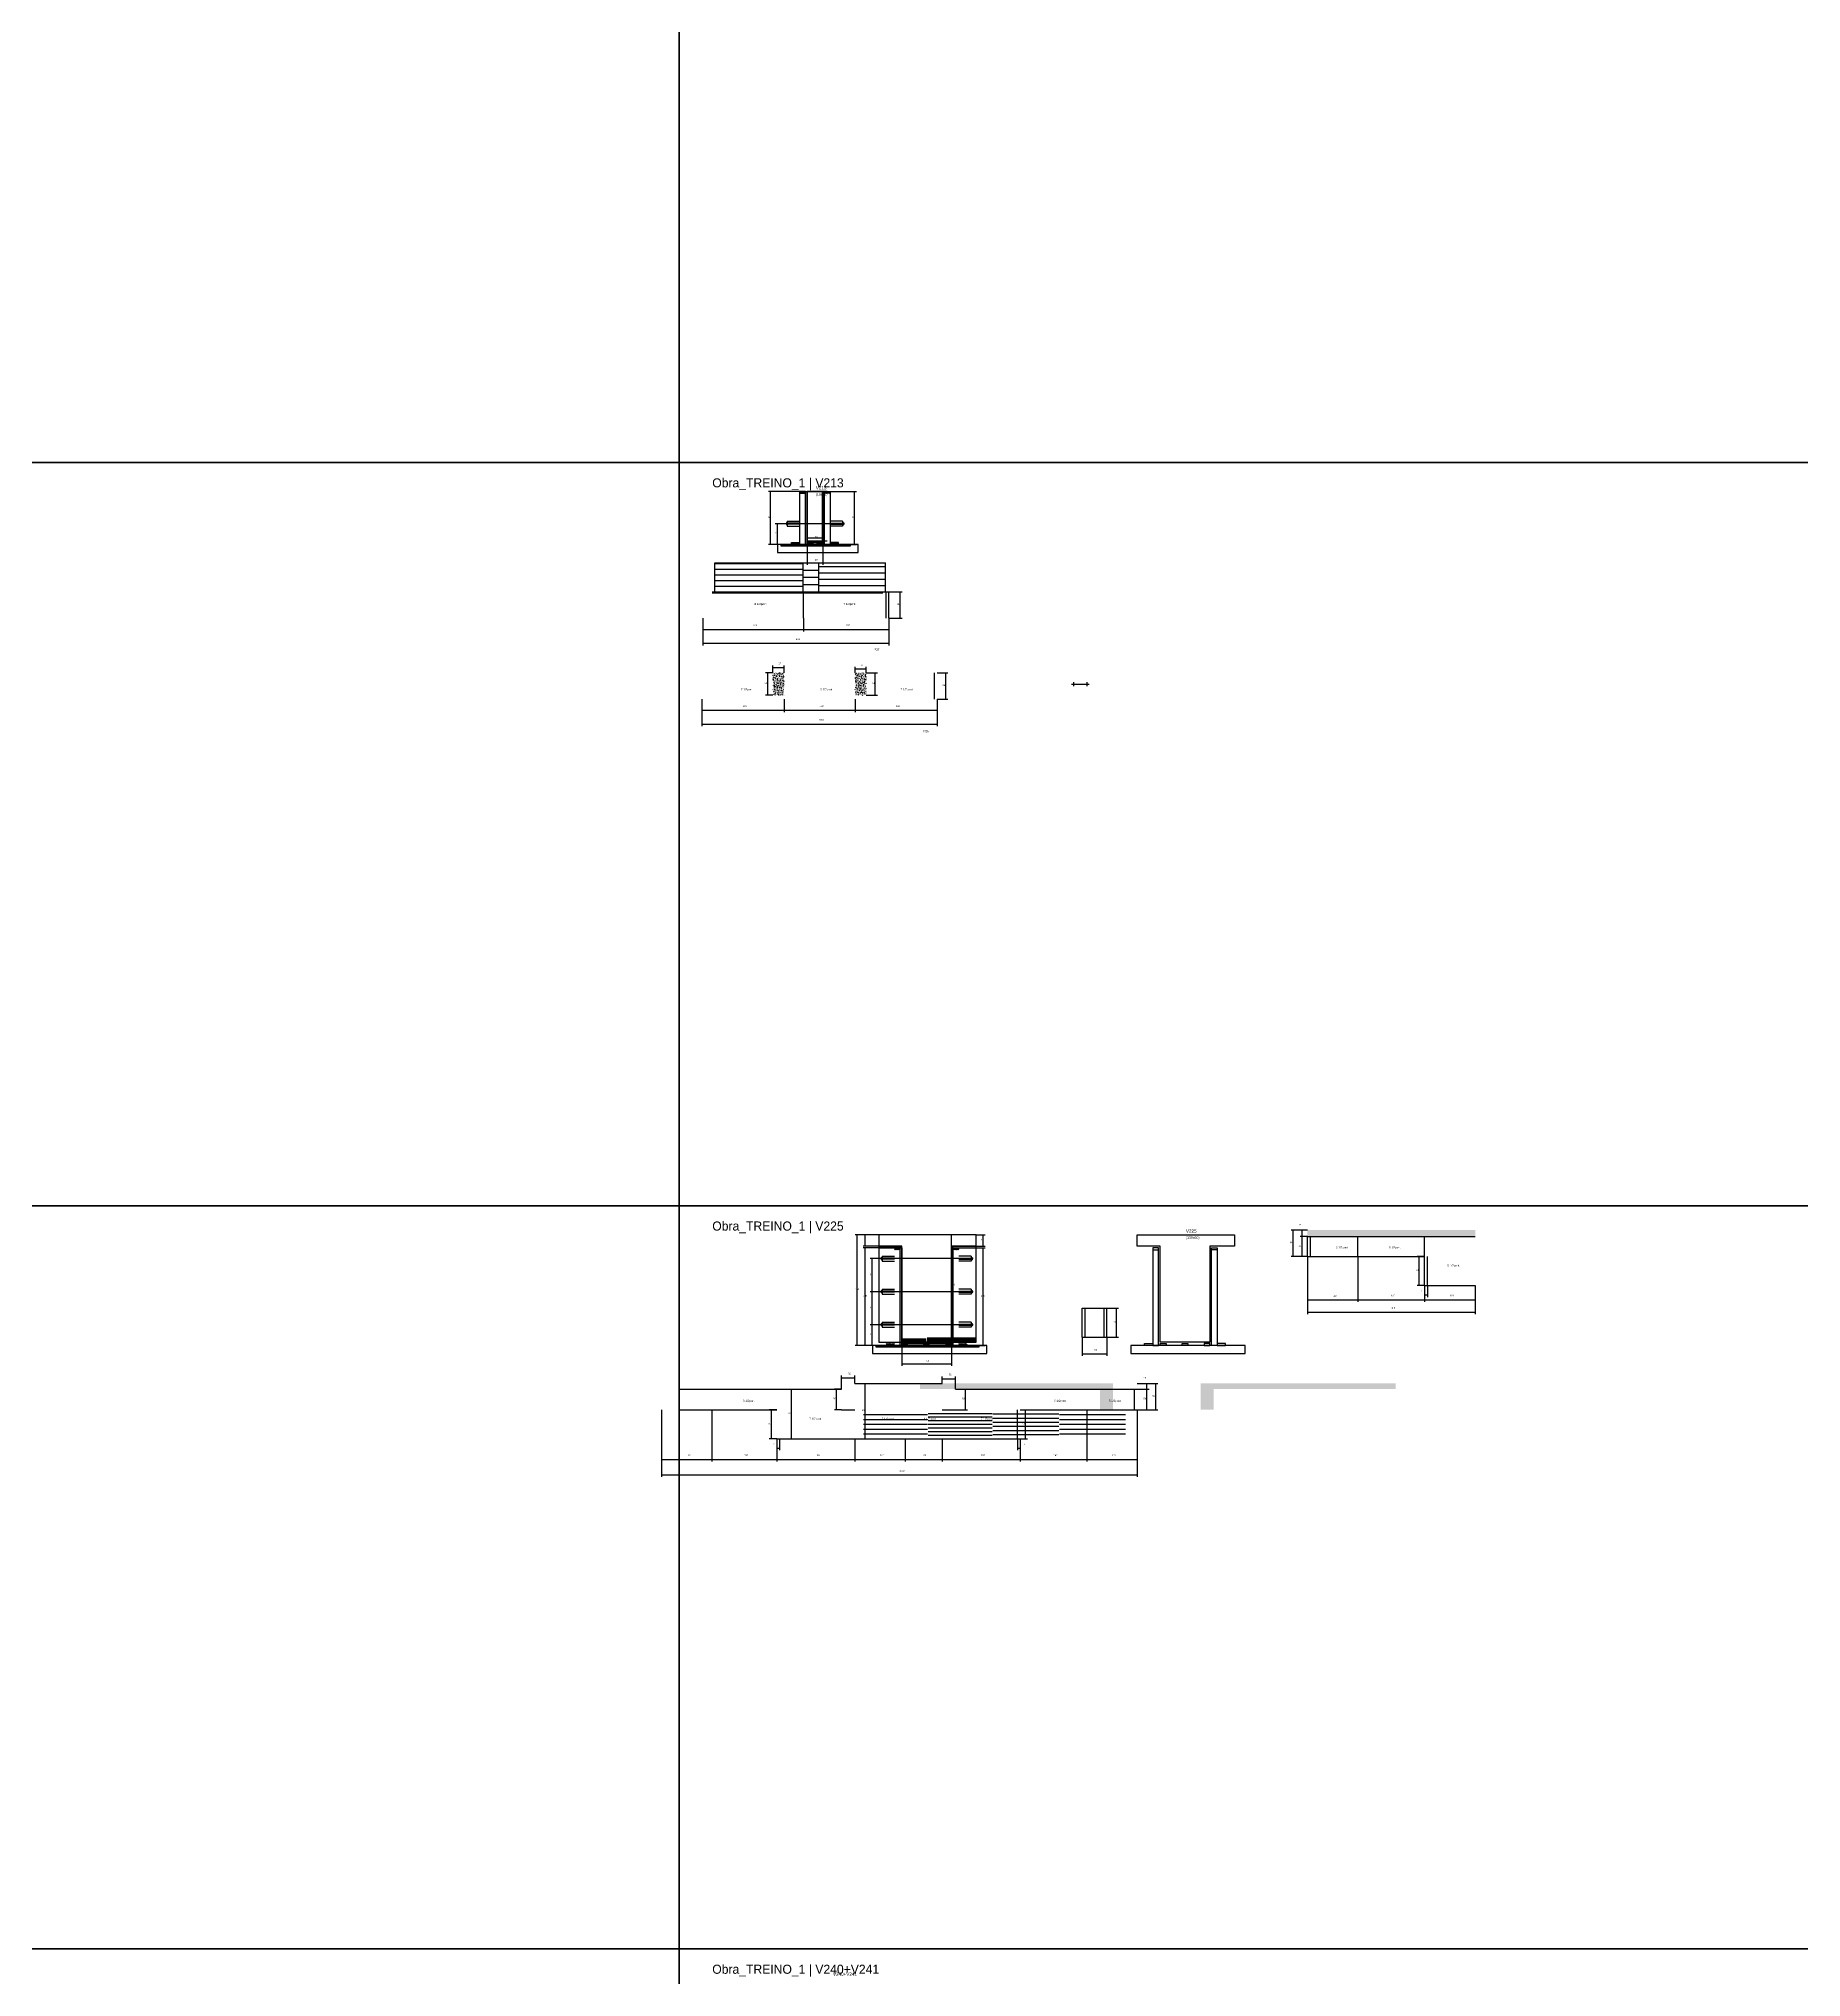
# Model space of a CAD drawing. Header units: metres. Extents: x -41 to 34840, y -36000 to 1848.
# Drawn here: x 21649 to 25918, y -12668 to -7973 of the extents above; entities that cross this region are included whole.
import ezdxf

# ---------------------------------------------------------------- set-up
doc = ezdxf.new("R2010")
doc.units = ezdxf.units.M
for name, color, linetype in [('barrote', 126, 'Continuous'), ('CELL_BORDER', 8, 'Continuous'), ('CONCRETO', 251, 'Continuous'), ('COTA', 4, 'Continuous'), ('Cota Seção (2x)', 4, 'Continuous'), ('Hachura', 253, 'Continuous'), ('LABEL_ID', 3, 'Continuous'), ('Madeira', 126, 'Continuous'), ('NOMENCLATURA', 7, 'Continuous'), ('Painéis', 200, 'Continuous'), ('SARR_2.2x7', 40, 'Continuous'), ('SCO-___-LAJ', 4, 'Continuous'), ('TENSOR', 2, 'Continuous'), ('Texto Seção', 7, 'Continuous')]:
    doc.layers.add(name, color=color, linetype=linetype)

msp = doc.modelspace()

# ---------------------------------------------------------------- hatches: boundary and pattern name
at = {"layer": 'COTA'}
h = msp.add_hatch(dxfattribs=at)
h.set_pattern_fill('AR-CONC', scale=0.03)
h.paths.add_polyline_path([(23454.1, -9509), (23427.1, -9509), (23427.1, -9563), (23454.1, -9563)])
h = msp.add_hatch(dxfattribs=at)
h.set_pattern_fill('AR-CONC', scale=0.03)
h.paths.add_polyline_path([(23653.1, -9511.2), (23653.1, -9509), (23626.1, -9509), (23626.1, -9563), (23653.1, -9563)])
h = msp.add_hatch(dxfattribs=at)
h.set_pattern_fill('AR-CONC', scale=0.03)
h.paths.add_polyline_path([(25128.3, -10874.7), (25128.3, -10858.7), (25128.3, -10858.7), (24721.8, -10858.7), (24721.8, -10858.7), (24721.8, -10874.7), (24721.8, -10874.7), (25128.3, -10874.7)])
h = msp.add_hatch(dxfattribs=at)
h.set_pattern_fill('AR-CONC', scale=0.03)
h.paths.add_polyline_path([(23782.9, -11244), (24218.9, -11244), (24218.9, -11244), (24218.9, -11294), (24218.9, -11294), (24250.9, -11294), (24250.9, -11294), (24250.9, -11230), (24250.9, -11230), (23782.9, -11230), (23782.9, -11230), (23782.9, -11244)])
h = msp.add_hatch(dxfattribs=at)
h.set_pattern_fill('AR-CONC', scale=0.03)
h.paths.add_polyline_path([(24935.4, -11244), (24494.9, -11244), (24494.9, -11244), (24494.9, -11294), (24494.9, -11294), (24462.9, -11294), (24462.9, -11294), (24462.9, -11230), (24462.9, -11230), (24935.4, -11230), (24935.4, -11230), (24935.4, -11244)])
at = {"layer": 'Hachura'}
h = msp.add_hatch(dxfattribs=at)
h.set_pattern_fill('ANSI31', scale=0.5)
h.paths.add_polyline_path([(23505.6, -9074.4), (23505.6, -9070), (23505.6, -9070), (23491.6, -9070), (23491.6, -9070), (23491.6, -9074.4), (23491.6, -9074.4), (23505.6, -9074.4)])
h = msp.add_hatch(color=8, dxfattribs=at)
h.dxf.hatch_style = 1
h.paths.add_polyline_path([(23505.6, -9070), (23509.6, -9070), (23509.6, -9070), (23509.6, -9198), (23509.6, -9198), (23505.6, -9198), (23505.6, -9198), (23505.6, -9070)])
h = msp.add_hatch(color=8, dxfattribs=at)
h.dxf.hatch_style = 1
h.paths.add_polyline_path([(23551.6, -9070), (23547.6, -9070), (23547.6, -9070), (23547.6, -9198), (23547.6, -9198), (23551.6, -9198), (23551.6, -9198), (23551.6, -9070)])
h = msp.add_hatch(dxfattribs=at)
h.set_pattern_fill('ANSI31', scale=0.5)
h.paths.add_polyline_path([(23551.6, -9074.4), (23551.6, -9070), (23551.6, -9070), (23565.6, -9070), (23565.6, -9070), (23565.6, -9074.4), (23565.6, -9074.4), (23551.6, -9074.4)])
h = msp.add_hatch(dxfattribs=at)
h.set_pattern_fill('ANSI31', scale=0.5)
h.paths.add_polyline_path([(23471.6, -9198), (23471.6, -9193.6), (23471.6, -9193.6), (23491.6, -9193.6), (23491.6, -9193.6), (23491.6, -9198), (23491.6, -9198), (23471.6, -9198)])
h = msp.add_hatch(color=8, dxfattribs=at)
h.dxf.hatch_style = 1
h.paths.add_polyline_path([(23547.6, -9193.6), (23547.6, -9190), (23547.6, -9190), (23509.6, -9190), (23509.6, -9190), (23509.6, -9193.6), (23509.6, -9193.6), (23547.6, -9193.6)])
h = msp.add_hatch(dxfattribs=at)
h.set_pattern_fill('ANSI31', scale=0.5)
h.paths.add_polyline_path([(23509.6, -9198), (23509.6, -9193.6), (23509.6, -9193.6), (23523.6, -9193.6), (23523.6, -9193.6), (23523.6, -9198), (23523.6, -9198), (23509.6, -9198)])
h = msp.add_hatch(dxfattribs=at)
h.set_pattern_fill('ANSI31', scale=0.5)
h.paths.add_polyline_path([(23547.6, -9198), (23547.6, -9193.6), (23547.6, -9193.6), (23533.6, -9193.6), (23533.6, -9193.6), (23533.6, -9198), (23533.6, -9198), (23547.6, -9198)])
h = msp.add_hatch(dxfattribs=at)
h.set_pattern_fill('ANSI31', scale=0.5)
h.paths.add_polyline_path([(23585.6, -9198), (23585.6, -9193.6), (23585.6, -9193.6), (23565.6, -9193.6), (23565.6, -9193.6), (23565.6, -9198), (23565.6, -9198), (23585.6, -9198)])
h = msp.add_hatch(color=8, dxfattribs=at)
h.dxf.hatch_style = 1
h.paths.add_polyline_path([(23739.3, -10902), (23739.3, -10898), (23739.3, -10898), (23683.7, -10898), (23683.7, -10898), (23683.7, -10902), (23683.7, -10902), (23739.3, -10902)])
h = msp.add_hatch(dxfattribs=at)
h.set_pattern_fill('ANSI31', scale=0.5)
h.paths.add_polyline_path([(23735.3, -10906.4), (23735.3, -10902), (23735.3, -10902), (23721.3, -10902), (23721.3, -10902), (23721.3, -10906.4), (23721.3, -10906.4), (23735.3, -10906.4)])
h = msp.add_hatch(color=8, dxfattribs=at)
h.dxf.hatch_style = 1
h.paths.add_polyline_path([(23735.3, -10902), (23739.3, -10902), (23739.3, -10902), (23739.3, -11138), (23739.3, -11138), (23735.3, -11138), (23735.3, -11138), (23735.3, -10902)])
h = msp.add_hatch(color=8, dxfattribs=at)
h.dxf.hatch_style = 1
h.paths.add_polyline_path([(23919.3, -10902), (23919.3, -10898), (23919.3, -10898), (23859.3, -10898), (23859.3, -10898), (23859.3, -10902), (23859.3, -10902), (23919.3, -10902)])
h = msp.add_hatch(color=8, dxfattribs=at)
h.dxf.hatch_style = 1
h.paths.add_polyline_path([(23863.3, -10902), (23859.3, -10902), (23859.3, -10902), (23859.3, -11138), (23859.3, -11138), (23863.3, -11138), (23863.3, -11138), (23863.3, -10902)])
h = msp.add_hatch(dxfattribs=at)
h.set_pattern_fill('ANSI31', scale=0.5)
h.paths.add_polyline_path([(23863.3, -10906.4), (23863.3, -10902), (23863.3, -10902), (23877.3, -10902), (23877.3, -10902), (23877.3, -10906.4), (23877.3, -10906.4), (23863.3, -10906.4)])
h = msp.add_hatch(dxfattribs=at)
h.set_pattern_fill('ANSI31', scale=0.5)
h.paths.add_polyline_path([(23701.3, -11138), (23701.3, -11133.6), (23701.3, -11133.6), (23721.3, -11133.6), (23721.3, -11133.6), (23721.3, -11138), (23721.3, -11138), (23701.3, -11138)])
h = msp.add_hatch(color=8, dxfattribs=at)
h.dxf.hatch_style = 1
h.paths.add_polyline_path([(23859.3, -11133.6), (23859.3, -11130), (23859.3, -11130), (23739.3, -11130), (23739.3, -11130), (23739.3, -11133.6), (23739.3, -11133.6), (23859.3, -11133.6)])
h = msp.add_hatch(dxfattribs=at)
h.set_pattern_fill('ANSI31', scale=0.5)
h.paths.add_polyline_path([(23739.3, -11138), (23739.3, -11133.6), (23739.3, -11133.6), (23753.3, -11133.6), (23753.3, -11133.6), (23753.3, -11138), (23753.3, -11138), (23739.3, -11138)])
h = msp.add_hatch(dxfattribs=at)
h.set_pattern_fill('ANSI31', scale=0.5)
h.paths.add_polyline_path([(23792.3, -11138), (23792.3, -11133.6), (23792.3, -11133.6), (23806.3, -11133.6), (23806.3, -11133.6), (23806.3, -11138), (23806.3, -11138), (23792.3, -11138)])
h = msp.add_hatch(dxfattribs=at)
h.set_pattern_fill('ANSI31', scale=0.5)
h.paths.add_polyline_path([(23859.3, -11138), (23859.3, -11133.6), (23859.3, -11133.6), (23845.3, -11133.6), (23845.3, -11133.6), (23845.3, -11138), (23845.3, -11138), (23859.3, -11138)])
h = msp.add_hatch(dxfattribs=at)
h.set_pattern_fill('ANSI31', scale=0.5)
h.paths.add_polyline_path([(23897.3, -11138), (23897.3, -11133.6), (23897.3, -11133.6), (23877.3, -11133.6), (23877.3, -11133.6), (23877.3, -11138), (23877.3, -11138), (23897.3, -11138)])

# ---------------------------------------------------------------- linework, layer by layer
for p, q in [((23459.6, -9145), (23459.6, -9151)), ((23459.6, -9145), (23461.6, -9145)), ((23461.6, -9151), (23459.6, -9151)), ((23461.6, -9142), (23461.6, -9154)), ((23461.6, -9142), (23491.6, -9142)), ((23491.6, -9147), (23461.6, -9147)), ((23491.6, -9149), (23461.6, -9149)), ((23461.6, -9154), (23491.6, -9154)), ((23595.6, -9142), (23565.6, -9142)), ((23565.6, -9147), (23595.6, -9147)), ((23565.6, -9149), (23595.6, -9149)), ((23595.6, -9154), (23565.6, -9154)), ((23595.6, -9142), (23595.6, -9154)), ((23595.6, -9145), (23597.6, -9145)), ((23595.6, -9151), (23597.6, -9151)), ((23597.6, -9145), (23597.6, -9151)), ((23689.3, -10925), (23689.3, -10931)), ((23689.3, -10925), (23691.3, -10925)), ((23691.3, -10931), (23689.3, -10931)), ((23691.3, -10922), (23691.3, -10934)), ((23691.3, -10922), (23721.3, -10922)), ((23721.3, -10927), (23691.3, -10927)), ((23721.3, -10929), (23691.3, -10929)), ((23691.3, -10934), (23721.3, -10934)), ((23907.3, -10922), (23877.3, -10922)), ((23877.3, -10927), (23907.3, -10927)), ((23877.3, -10929), (23907.3, -10929)), ((23907.3, -10934), (23877.3, -10934)), ((23907.3, -10922), (23907.3, -10934)), ((23907.3, -10925), (23909.3, -10925)), ((23907.3, -10931), (23909.3, -10931)), ((23909.3, -10925), (23909.3, -10931)), ((23689.3, -11005), (23689.3, -11011)), ((23689.3, -11005), (23691.3, -11005)), ((23691.3, -11011), (23689.3, -11011)), ((23691.3, -11002), (23691.3, -11014)), ((23691.3, -11002), (23721.3, -11002)), ((23721.3, -11007), (23691.3, -11007)), ((23721.3, -11009), (23691.3, -11009)), ((23691.3, -11014), (23721.3, -11014)), ((23907.3, -11002), (23877.3, -11002)), ((23877.3, -11007), (23907.3, -11007)), ((23877.3, -11009), (23907.3, -11009)), ((23907.3, -11014), (23877.3, -11014)), ((23907.3, -11002), (23907.3, -11014)), ((23907.3, -11005), (23909.3, -11005)), ((23907.3, -11011), (23909.3, -11011)), ((23909.3, -11005), (23909.3, -11011)), ((23689.3, -11085), (23689.3, -11091)), ((23689.3, -11085), (23691.3, -11085)), ((23691.3, -11091), (23689.3, -11091)), ((23691.3, -11082), (23691.3, -11094)), ((23691.3, -11082), (23721.3, -11082)), ((23721.3, -11087), (23691.3, -11087)), ((23721.3, -11089), (23691.3, -11089)), ((23691.3, -11094), (23721.3, -11094)), ((23907.3, -11082), (23877.3, -11082)), ((23877.3, -11087), (23907.3, -11087)), ((23877.3, -11089), (23907.3, -11089)), ((23907.3, -11094), (23877.3, -11094)), ((23907.3, -11082), (23907.3, -11094)), ((23907.3, -11085), (23909.3, -11085)), ((23907.3, -11091), (23909.3, -11091)), ((23909.3, -11085), (23909.3, -11091))]:
    msp.add_line(p, q)
at = {"layer": 'barrote'}
for points in [[(23438.1, -9218), (23633.3, -9218), (23633.3, -9198), (23438.1, -9198)], [(23667.8, -11158), (23945, -11158), (23945, -11138), (23667.8, -11138)]]:
    msp.add_lwpolyline(points, close=True, dxfattribs=at)
at = {"layer": 'CELL_BORDER'}
for points in [[(20300, -9000), (23200, -9000), (23200, -7200), (20300, -7200)], [(23200, -9000), (26100, -9000), (26100, -7200), (23200, -7200)], [(20300, -10800), (23200, -10800), (23200, -9000), (20300, -9000)], [(23200, -10800), (26100, -10800), (26100, -9000), (23200, -9000)], [(20300, -12600), (23200, -12600), (23200, -10800), (20300, -10800)], [(23200, -12600), (26100, -12600), (26100, -10800), (23200, -10800)], [(20300, -14400), (23200, -14400), (23200, -12600), (20300, -12600)], [(23200, -14400), (26100, -14400), (26100, -12600), (23200, -12600)]]:
    msp.add_lwpolyline(points, close=True, dxfattribs=at)
at = {"layer": 'CONCRETO'}
for points in [[(23509.6, -9070), (23509.6, -9070), (23547.6, -9070), (23547.6, -9098), (23547.6, -9098), (23547.6, -9190), (23509.6, -9190), (23509.6, -9070)], [(23509.6, -9190), (23547.6, -9190), (23547.6, -9070), (23509.6, -9070)], [(23683.7, -11130), (23919.3, -11130), (23919.3, -10870), (23683.7, -10870)], [(24309.6, -10898), (24309.6, -10870), (24545.2, -10870), (24545.2, -10898), (24485.2, -10898), (24485.2, -11130), (24365.2, -11130), (24365.2, -10898)]]:
    msp.add_lwpolyline(points, close=True, dxfattribs=at)
at = {"layer": 'COTA'}
for p, q in [((23491.6, -9070), (23415.9, -9070)), ((23420.9, -9198), (23420.9, -9070)), ((23565.6, -9070), (23629.5, -9070)), ((23624.5, -9198), (23624.5, -9070)), ((23456.3, -9148), (23432.7, -9148)), ((23437.7, -9198), (23437.7, -9148)), ((23476, -9198), (23415.9, -9198)), ((23456.3, -9198), (23432.7, -9198)), ((23509.6, -9198), (23509.6, -9247.7)), ((23547.6, -9198), (23547.6, -9247.7)), ((23581.2, -9198), (23629.5, -9198)), ((23509.6, -9242.7), (23547.6, -9242.7)), ((23708, -9312.8), (23739.9, -9312.8)), ((23734.9, -9376.8), (23734.9, -9312.8)), ((23257, -9376.8), (23257, -9409.1)), ((23257, -9376.8), (23257, -9442.6)), ((23501, -9376.8), (23501, -9409.1)), ((23501, -9376.8), (23501, -9409.1)), ((23708, -9376.8), (23708, -9409.1)), ((23708, -9376.8), (23708, -9442.6)), ((23708, -9376.8), (23739.9, -9376.8)), ((23257, -9404.1), (23501, -9404.1)), ((23501, -9404.1), (23708, -9404.1)), ((23257, -9437.6), (23708, -9437.6)), ((23255.1, -9573), (23255.1, -9604.6)), ((23255.1, -9573), (23255.1, -9638.1)), ((23454.1, -9573), (23454.1, -9604.6)), ((23626.1, -9573), (23626.1, -9604.6)), ((23825.1, -9573), (23825.1, -9604.6)), ((23825.1, -9573), (23825.1, -9638.1)), ((23255.1, -9599.6), (23454.1, -9599.6)), ((23626.1, -9599.6), (23825.1, -9599.6)), ((23255.1, -9633.1), (23825.1, -9633.1)), ((23683.7, -10870), (23626.3, -10870)), ((23631.3, -11138), (23631.3, -10870)), ((23683.7, -10870), (23645.6, -10870)), ((23650.6, -10898), (23650.6, -10870)), ((23919.3, -10870), (23941.1, -10870)), ((23936.1, -10898), (23936.1, -10870)), ((24721.8, -10858.7), (24682.1, -10858.7)), ((24687.1, -10922.7), (24687.1, -10858.7)), ((24721.8, -10858.7), (24703.7, -10858.7)), ((24721.8, -10874.7), (24703.7, -10874.7)), ((24708.7, -10874.7), (24708.7, -10858.7)), ((23683.7, -10898), (23645.6, -10898)), ((23683.7, -10902), (23645.6, -10902)), ((23650.6, -11138), (23650.6, -10902)), ((23686, -10928), (23662.4, -10928)), ((23667.4, -11008), (23667.4, -10928)), ((23919.3, -10898), (23941.1, -10898)), ((23919.3, -10902), (23941.1, -10902)), ((23936.1, -11138), (23936.1, -10902)), ((24721.8, -10922.7), (24682.1, -10922.7)), ((24721.8, -10922.7), (24721.8, -11032.7)), ((24843.8, -10922.7), (24843.8, -11032.7)), ((24843.8, -10922.7), (24843.8, -11032.7)), ((23686, -11008), (23662.4, -11008)), ((23686, -11008), (23662.4, -11008)), ((23667.4, -11088), (23667.4, -11008)), ((24721.8, -11027.7), (24843.8, -11027.7)), ((24843.8, -11027.7), (25005.3, -11027.7)), ((25005.3, -10992.7), (25005.3, -11032.7)), ((25005.3, -10992.7), (25005.3, -11020.9)), ((25005.3, -11015.9), (25012.3, -11015.9)), ((25012.3, -10992.7), (25012.3, -11020.9)), ((23686, -11088), (23662.4, -11088)), ((23686, -11088), (23662.4, -11088)), ((23667.4, -11138), (23667.4, -11088)), ((24176, -11117.8), (24176, -11163.7)), ((24236, -11117.8), (24236, -11163.7)), ((23705.7, -11138), (23626.3, -11138)), ((23705.7, -11138), (23645.6, -11138)), ((23686, -11138), (23662.4, -11138)), ((23739.3, -11138), (23739.3, -11187.7)), ((23859.3, -11138), (23859.3, -11187.7)), ((23892.9, -11138), (23941.1, -11138)), ((24176, -11158.7), (24236, -11158.7)), ((23739.3, -11182.7), (23859.3, -11182.7)), ((24309.5, -11230), (24337.9, -11230)), ((24309.5, -11230), (24359.5, -11230)), ((24309.5, -11244), (24337.9, -11244)), ((24332.9, -11244), (24332.9, -11230)), ((24354.5, -11294), (24354.5, -11230)), ((23157, -11294), (23157, -11419.3)), ((23157, -11294), (23157, -11456.8)), ((23279, -11294), (23279, -11419.3)), ((23279, -11294), (23279, -11419.3)), ((24187.5, -11294), (24187.5, -11419.3)), ((24187.5, -11294), (24187.5, -11419.3)), ((24309.5, -11294), (24309.5, -11456.8)), ((24309.5, -11294), (24309.5, -11419.3)), ((24309.5, -11294), (24359.5, -11294)), ((23436, -11364), (23436, -11419.3)), ((23436, -11364), (23436, -11392.2)), ((23436, -11387.2), (23443, -11387.2)), ((23443, -11364), (23443, -11392.2)), ((24019, -11364), (24019, -11392.2)), ((24019, -11387.2), (24026, -11387.2)), ((24026, -11364), (24026, -11419.3)), ((24026, -11364), (24026, -11392.2)), ((23157, -11414.3), (23279, -11414.3)), ((23157, -11451.8), (24309.5, -11451.8)), ((23279, -11414.3), (23436, -11414.3)), ((24026, -11414.3), (24187.5, -11414.3)), ((24187.5, -11414.3), (24309.5, -11414.3))]:
    msp.add_line(p, q, dxfattribs=at)
at = {"layer": 'Cota Seção (2x)'}
for p, q in [((23558.6, -9070), (23542.1, -9070)), ((23547.1, -9190), (23547.1, -9070)), ((23509.6, -9198), (23509.6, -9177)), ((23509.6, -9182), (23547.6, -9182)), ((23558.6, -9190), (23542.1, -9190)), ((23547.6, -9198), (23547.6, -9177)), ((23427.1, -9509), (23409.2, -9509)), ((23414.2, -9563), (23414.2, -9509)), ((23427.1, -9509), (23427.1, -9491.6)), ((23427.1, -9496.6), (23454.1, -9496.6)), ((23454.1, -9509), (23454.1, -9491.6)), ((23626.1, -9509), (23626.1, -9494.5)), ((23626.1, -9499.5), (23653.1, -9499.5)), ((23653.1, -9509), (23653.1, -9494.5)), ((23653.1, -9509), (23679.9, -9509)), ((23674.9, -9563), (23674.9, -9509)), ((23825.1, -9509), (23851, -9509)), ((23846, -9573), (23846, -9509)), ((23427.1, -9563), (23409.2, -9563)), ((23454.1, -9573), (23454.1, -9604.6)), ((23626.1, -9573), (23626.1, -9604.6)), ((23653.1, -9563), (23679.9, -9563)), ((23825.1, -9573), (23851, -9573)), ((23454.1, -9599.6), (23626.1, -9599.6)), ((23870.3, -10870), (23854.3, -10870)), ((23859.3, -11130), (23859.3, -10870)), ((24721.8, -10874.7), (24703.7, -10874.7)), ((24708.7, -10922.7), (24708.7, -10874.7)), ((24721.8, -10922.7), (24703.7, -10922.7)), ((24721.8, -10922.7), (24721.8, -11062.7)), ((25005.3, -10922.7), (24987.5, -10922.7)), ((24992.5, -10992.7), (24992.5, -10922.7)), ((25005.3, -10992.7), (24987.5, -10992.7)), ((25005.3, -10992.7), (25005.3, -11032.7)), ((25005.3, -11027.7), (25128.3, -11027.7)), ((25128.3, -10992.7), (25128.3, -11032.7)), ((25128.3, -10992.7), (25128.3, -11062.7)), ((24236, -11047.8), (24264.1, -11047.8)), ((24259.1, -11117.8), (24259.1, -11047.8)), ((24721.8, -11057.7), (25128.3, -11057.7)), ((23739.3, -11138), (23739.3, -11125)), ((23859.3, -11138), (23859.3, -11125)), ((24236, -11117.8), (24264.1, -11117.8)), ((23739.3, -11130), (23859.3, -11130)), ((23870.3, -11130), (23854.3, -11130)), ((23593, -11244), (23593, -11211.4)), ((23593, -11216.4), (23625, -11216.4)), ((23625, -11230), (23625, -11211.4)), ((23837, -11230), (23837, -11213.8)), ((23837, -11218.8), (23869, -11218.8)), ((23869, -11244), (23869, -11213.8)), ((23467.1, -11244), (23476.6, -11244)), ((23471.6, -11364), (23471.6, -11244)), ((23593, -11244), (23575.7, -11244)), ((23580.7, -11294), (23580.7, -11244)), ((23648.6, -11230), (23655.6, -11230)), ((23650.6, -11364), (23650.6, -11230)), ((23869, -11244), (23898.6, -11244)), ((23893.6, -11294), (23893.6, -11244)), ((24309.5, -11244), (24337.9, -11244)), ((24332.9, -11294), (24332.9, -11244)), ((23436, -11294), (23418.2, -11294)), ((23423.2, -11364), (23423.2, -11294)), ((23593, -11294), (23575.7, -11294)), ((23869, -11294), (23898.6, -11294)), ((24026, -11294), (24043.8, -11294)), ((24038.8, -11364), (24038.8, -11294)), ((24309.5, -11294), (24337.9, -11294)), ((23436, -11364), (23418.2, -11364)), ((23436, -11364), (23436, -11419.3)), ((23467.1, -11364), (23476.6, -11364)), ((23625, -11364), (23625, -11419.3)), ((23625, -11364), (23625, -11419.3)), ((23648.6, -11364), (23655.6, -11364)), ((23747, -11364), (23747, -11419.3)), ((23747, -11364), (23747, -11419.3)), ((23837, -11364), (23837, -11419.3)), ((23837, -11364), (23837, -11419.3)), ((24026, -11364), (24043.8, -11364)), ((24026, -11364), (24026, -11419.3)), ((23436, -11414.3), (23625, -11414.3)), ((23625, -11414.3), (23747, -11414.3)), ((23747, -11414.3), (23837, -11414.3)), ((23837, -11414.3), (24026, -11414.3))]:
    msp.add_line(p, q, dxfattribs=at)
at = {"layer": 'Madeira'}
for points in [[(23505.6, -9074.4), (23505.6, -9070), (23491.6, -9070), (23491.6, -9074.4)], [(23505.6, -9070), (23491.6, -9070), (23491.6, -9198), (23505.6, -9198)], [(23551.6, -9074.4), (23551.6, -9070), (23565.6, -9070), (23565.6, -9074.4)], [(23551.6, -9070), (23565.6, -9070), (23565.6, -9198), (23551.6, -9198)], [(23438.1, -9218), (23633.3, -9218), (23633.3, -9198), (23438.1, -9198)], [(23471.6, -9198), (23471.6, -9193.6), (23491.6, -9193.6), (23491.6, -9198)], [(23509.6, -9198), (23509.6, -9193.6), (23523.6, -9193.6), (23523.6, -9198)], [(23547.6, -9198), (23547.6, -9193.6), (23533.6, -9193.6), (23533.6, -9198)], [(23585.6, -9198), (23585.6, -9193.6), (23565.6, -9193.6), (23565.6, -9198)], [(24361.2, -10906.4), (24361.2, -10902), (24347.2, -10902), (24347.2, -10906.4)], [(24361.2, -10902), (24347.2, -10902), (24347.2, -11138), (24361.2, -11138)], [(24489.2, -10906.4), (24489.2, -10902), (24503.2, -10902), (24503.2, -10906.4)], [(24489.2, -10902), (24503.2, -10902), (24503.2, -11138), (24489.2, -11138)], [(24293.7, -11158), (24570.9, -11158), (24570.9, -11138), (24293.7, -11138)], [(24327.2, -11138), (24327.2, -11133.6), (24347.2, -11133.6), (24347.2, -11138)], [(24365.2, -11138), (24365.2, -11133.6), (24379.2, -11133.6), (24379.2, -11138)], [(24418.2, -11138), (24418.2, -11133.6), (24432.2, -11133.6), (24432.2, -11138)], [(24485.2, -11138), (24485.2, -11133.6), (24471.2, -11133.6), (24471.2, -11138)], [(24523.2, -11138), (24523.2, -11133.6), (24503.2, -11133.6), (24503.2, -11138)]]:
    msp.add_lwpolyline(points, close=True, dxfattribs=at)
at = {"layer": 'NOMENCLATURA'}
for p, q in [((24150, -9536.8), (24192.7, -9536.8)), ((24155, -9531.8), (24155, -9541.7)), ((24187.7, -9531.8), (24187.7, -9541.7))]:
    msp.add_line(p, q, dxfattribs=at)
at = {"layer": 'Painéis'}
for p, q in [((23509.6, -9198), (23509.6, -9070)), ((23547.6, -9198), (23547.6, -9070)), ((23509.6, -9190), (23547.6, -9190)), ((23509.6, -9193.6), (23509.6, -9190)), ((23547.6, -9193.6), (23547.6, -9190)), ((23286.4, -9242.8), (23500.5, -9242.8)), ((23286.4, -9312.8), (23286.4, -9242.8)), ((23500.5, -9312.8), (23500.5, -9242.8)), ((23500.5, -9242.8), (23538.5, -9242.8)), ((23500.5, -9312.8), (23500.5, -9242.8)), ((23538.5, -9312.8), (23538.5, -9242.8)), ((23538.5, -9242.8), (23699.5, -9242.8)), ((23538.5, -9312.8), (23538.5, -9242.8)), ((23699.5, -9312.8), (23699.5, -9242.8)), ((23280, -9312.8), (23708, -9312.8)), ((23286.4, -9312.8), (23500.5, -9312.8)), ((23500.5, -9312.8), (23538.5, -9312.8)), ((23501, -9376.8), (23501, -9312.8)), ((23538.5, -9312.8), (23699.5, -9312.8)), ((23708, -9376.8), (23708, -9312.8)), ((24721.8, -10874.7), (25005.3, -10874.7)), ((24721.8, -10922.7), (24721.8, -10874.7)), ((24843.8, -10922.7), (24843.8, -10874.7)), ((25005.3, -10874.7), (25128.3, -10874.7)), ((25005.3, -10922.7), (25005.3, -10874.7)), ((23683.7, -10898), (23739.3, -10898)), ((23739.3, -10902), (23739.3, -10898)), ((23739.3, -11138), (23739.3, -10902)), ((23859.3, -10898), (23919.3, -10898)), ((23859.3, -10902), (23859.3, -10898)), ((23859.3, -11138), (23859.3, -10902)), ((23919.3, -10902), (23919.3, -10898)), ((24721.8, -10922.7), (25005.3, -10922.7)), ((25005.3, -10992.7), (25005.3, -10922.7)), ((25005.3, -10992.7), (25128.3, -10992.7)), ((25005.3, -10992.7), (25128.3, -10992.7)), ((24176, -11047.8), (24236, -11047.8)), ((24176, -11117.8), (24176, -11047.8)), ((24176, -11047.8), (24236, -11047.8)), ((24236, -11117.8), (24236, -11047.8)), ((24176, -11117.8), (24236, -11117.8)), ((24176, -11117.8), (24236, -11117.8)), ((23739.3, -11130), (23859.3, -11130)), ((23739.3, -11133.6), (23739.3, -11130)), ((23739.3, -11130), (23859.3, -11130)), ((23859.3, -11133.6), (23859.3, -11130)), ((23200, -11244), (23436, -11244)), ((23436, -11244), (23593, -11244)), ((23625, -11230), (23837, -11230)), ((23869, -11244), (24026, -11244)), ((24026, -11244), (24309.5, -11244)), ((23200, -11294), (23436, -11294)), ((23593, -11294), (23625, -11294)), ((23837, -11294), (23869, -11294)), ((24026, -11294), (24309.5, -11294)), ((23436, -11364), (24026, -11364))]:
    msp.add_line(p, q, dxfattribs=at)
for points in [[(23505.6, -9070), (23509.6, -9070), (23509.6, -9198), (23505.6, -9198)], [(23551.6, -9070), (23547.6, -9070), (23547.6, -9198), (23551.6, -9198)], [(23547.6, -9193.6), (23547.6, -9190), (23509.6, -9190), (23509.6, -9193.6)], [(23739.3, -10902), (23739.3, -10898), (23683.7, -10898), (23683.7, -10902)], [(23735.3, -10902), (23739.3, -10902), (23739.3, -11138), (23735.3, -11138)], [(23919.3, -10902), (23919.3, -10898), (23859.3, -10898), (23859.3, -10902)], [(23863.3, -10902), (23859.3, -10902), (23859.3, -11138), (23863.3, -11138)], [(23859.3, -11133.6), (23859.3, -11130), (23739.3, -11130), (23739.3, -11133.6)]]:
    msp.add_lwpolyline(points, close=True, dxfattribs=at)
at = {"layer": 'SARR_2.2x7'}
for p, q in [((23287.4, -9244.6), (23499.5, -9244.6)), ((23501.5, -9242.6), (23537.5, -9242.6)), ((23287.4, -9258.2), (23499.5, -9258.2)), ((23287.4, -9271.9), (23499.5, -9271.9)), ((23287.4, -9285.5), (23499.5, -9285.5)), ((23501.5, -9260.2), (23537.5, -9260.2)), ((23501.5, -9277.7), (23537.5, -9277.7)), ((23501.5, -9295.3), (23537.5, -9295.3)), ((23539.5, -9251.4), (23698.5, -9251.4)), ((23539.5, -9266.7), (23698.5, -9266.7)), ((23539.5, -9282.1), (23698.5, -9282.1)), ((23280, -9315), (23501, -9315)), ((23287.4, -9299.2), (23499.5, -9299.2)), ((23501, -9315), (23693, -9315)), ((23539.5, -9297.4), (23698.5, -9297.4)), ((23701, -9376.8), (23701, -9312.8)), ((23818.1, -9573), (23818.1, -9509)), ((24728.8, -10922.7), (24728.8, -10874.7)), ((25012.3, -10992.7), (25012.3, -10922.7)), ((24183, -11117.8), (24183, -11047.8)), ((24229, -11117.8), (24229, -11047.8)), ((23740.3, -11122.1), (23798.3, -11122.1)), ((23740.3, -11123.4), (23798.3, -11123.4)), ((23740.3, -11124.7), (23798.3, -11124.7)), ((23740.3, -11126.1), (23798.3, -11126.1)), ((23800.3, -11119.8), (23920.3, -11119.8)), ((23800.3, -11121.9), (23920.3, -11121.9)), ((23800.3, -11123.9), (23920.3, -11123.9)), ((23800.3, -11125.9), (23920.3, -11125.9)), ((23740.3, -11127.4), (23798.3, -11127.4)), ((23740.3, -11128.7), (23798.3, -11128.7)), ((23800.3, -11128), (23920.3, -11128)), ((24302.5, -11294), (24302.5, -11244)), ((23646, -11305.7), (23801, -11305.7)), ((23803, -11302.8), (23958, -11302.8)), ((23803, -11311.5), (23958, -11311.5)), ((23960, -11304), (24119.5, -11304)), ((23960, -11314), (24119.5, -11314)), ((24019, -11364), (24019, -11294)), ((24121.5, -11305.7), (24281, -11305.7)), ((23646, -11317.3), (23801, -11317.3)), ((23646, -11329), (23801, -11329)), ((23646, -11340.7), (23801, -11340.7)), ((23646, -11352.3), (23801, -11352.3)), ((23803, -11320.2), (23958, -11320.2)), ((23803, -11329), (23958, -11329)), ((23803, -11337.8), (23958, -11337.8)), ((23803, -11346.5), (23958, -11346.5)), ((23803, -11355.2), (23958, -11355.2)), ((23960, -11324), (24119.5, -11324)), ((23960, -11334), (24119.5, -11334)), ((23960, -11344), (24119.5, -11344)), ((23960, -11354), (24119.5, -11354)), ((24121.5, -11317.3), (24281, -11317.3)), ((24121.5, -11329), (24281, -11329)), ((24121.5, -11340.7), (24281, -11340.7)), ((24121.5, -11352.3), (24281, -11352.3))]:
    msp.add_line(p, q, dxfattribs=at)
at = {"layer": 'SCO-___-LAJ'}
for points in [[(23447.1, -9199.3), (23614.4, -9199.3), (23614.4, -9202.5), (23447.1, -9202.5)], [(23676.8, -11139.3), (23926.1, -11139.3), (23926.1, -11142.5), (23676.8, -11142.5)]]:
    msp.add_lwpolyline(points, close=True, dxfattribs=at)
at = {"layer": 'TENSOR'}
for p, q in [((23600.6, -9148), (23456.3, -9148)), ((23912.3, -10928), (23686, -10928)), ((23912.3, -11008), (23686, -11008)), ((23912.3, -11088), (23686, -11088))]:
    msp.add_line(p, q, dxfattribs=at)

# ---------------------------------------------------------------- texts
at = {"layer": 'COTA'}
for s, p in [('64', (23415.4, -9134)), ('64', (23619, -9134)), ('25', (23432.2, -9173)), ('19', (23528.6, -9237.2)), ('64', (23726.8, -9344.8)), ('244', (23379, -9396)), ('451', (23482.5, -9429.5)), ('207', (23604.5, -9396)), ('199', (23354.6, -9591.5)), ('570', (23540.1, -9625)), ('199', (23725.6, -9591.5)), ('16', (24700.6, -10847.7)), ('14', (23645.1, -10884)), ('14', (23930.6, -10884)), ('64', (24679, -10890.7)), ('40', (23661.9, -10968)), ('134', (23625.8, -11004)), ('118', (23645.1, -11020)), ('118', (23930.6, -11020)), ('122', (24782.8, -11019.7)), ('162', (24924.5, -11019.6)), ('7', (24996.4, -11007.8)), ('40', (23661.9, -11048)), ('25', (23661.9, -11113)), ('60', (23799.3, -11177.2)), ('60', (24206, -11150.6)), ('14', (24324.8, -11218.9)), ('64', (24346.4, -11262)), ('122', (23218, -11406.3)), ('157', (23357.5, -11406.2)), ('7', (23427.2, -11379.2)), ('7', (24034.9, -11379.2)), ('162', (24106.8, -11406.2)), ('122', (24248.5, -11406.3)), ('1152', (23733.3, -11443.7))]:
    msp.add_text(s, height=4, dxfattribs=at).set_placement(p)
at = {"layer": 'Cota Seção (2x)'}
for s, p in [('60', (23547.1, -9110)), ('19', (23528.6, -9182)), ('27', (23440.6, -9488.5)), ('27', (23639.6, -9491.4)), ('54', (23406.1, -9536)), ('54', (23666.8, -9536)), ('64', (23837.9, -9541)), ('172', (23540.1, -9591.5)), ('48', (24700.6, -10898.7)), ('70', (24984.4, -10957.7)), ('130', (23859.3, -10992.5)), ('123', (25066.8, -11019.5)), ('70', (24251, -11082.8)), ('406', (24925, -11049.5)), ('60', (23839.3, -11130)), ('32', (23609, -11208.2)), ('32', (23853, -11210.6)), ('50', (23572.6, -11269)), ('50', (23885.4, -11269)), ('50', (24324.8, -11269)), ('120', (23463.5, -11304)), ('134', (23642.3, -11297)), ('70', (23415.1, -11329)), ('70', (24030.7, -11329)), ('189', (23530.5, -11406.2)), ('122', (23686, -11406.3)), ('90', (23792, -11406.2)), ('189', (23931.5, -11406.2))]:
    msp.add_text(s, height=4, dxfattribs=at).set_placement(p)
at = {"layer": 'LABEL_ID'}
for s, p in [('Obra_TREINO_1 | V213', (23280, -9060)), ('Obra_TREINO_1 | V225', (23280, -10860)), ('Obra_TREINO_1 | V240+V241', (23280, -12660))]:
    msp.add_text(s, height=22, dxfattribs=at).set_placement(p)
at = {"layer": 'NOMENCLATURA'}
for s, p in [('8 1/2pont', (23382.4, -9344.9)), ('7 1/2pont', (23597.9, -9344.9)), ('P27', (23672.5, -9455.5)), ('7 1/2pont', (23349.3, -9551.8)), ('6 1/2pont', (23541.8, -9551.8)), ('7 1/2pont', (23736.4, -9551.8)), ('P26', (23791.9, -9653)), ('5 1/2pont', (24790.8, -10903.4)), ('6 1/2pont', (24918.9, -10903.4)), ('5 1/2pont', (25060.9, -10947)), ('6 1/2pont', (23354.2, -11274.8)), ('7 1/2pont', (23515.1, -11318.3)), ('5 1/2pont', (23690.4, -11318.3)), ('4 1/2pont', (23792, -11318.3)), ('7 1/2pont', (23930.5, -11318.3)), ('6 1/2pont', (24107.9, -11274.8)), ('5 1/2pont', (24240.5, -11274.8))]:
    msp.add_text(s, height=5, dxfattribs=at).set_placement(p)
at = {"layer": 'Texto Seção'}
for s, height, p in [('V213', 8, (23530.8, -9065)), ('(19x60)', 6, (23530.8, -9080)), ('V225', 8, (24427.4, -10865)), ('(130x60)', 6, (24427.4, -10880)), ('V240+V241', 8, (23572.4, -12665))]:
    msp.add_text(s, height=height, dxfattribs=at).set_placement(p)

doc.saveas('drawing.dxf')
